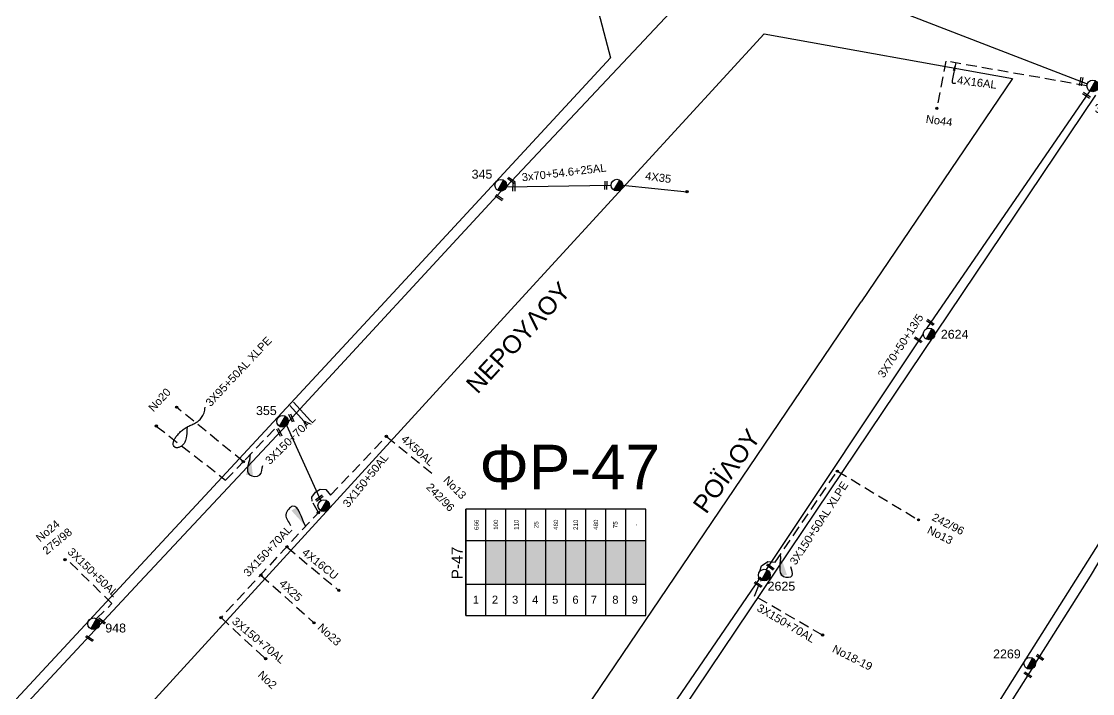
# Model space of a CAD drawing. Header units: millimetres. Extents: x 2893 to 4023, y 216 to 730.
# Drawn here: x 3637.7 to 3765.4, y 298.1 to 378.2 of the extents above; entities that cross this region are included whole.
import ezdxf
from ezdxf.enums import TextEntityAlignment as Align

# ---------------------------------------------------------------- set-up
doc = ezdxf.new("R2010")
doc.units = ezdxf.units.MM
doc.linetypes.add('DASHED', pattern=[19.05, 12.7, -6.35])
for name, color, linetype in [('Άγνωστα', 7, 'Continuous'), ('Ασφαλειοκιβώτια Χ.Τ 9 αναχωρήσεων', 7, 'Continuous'), ('Γυμνά εναέρια ΧΤ και ΦΟΠ (3Φ)   4x50+16AL', 7, 'Continuous'), ('Επιγραφές - Σχήματα', 7, 'Continuous'), ('Καλώδια ΧΤ   3x150+50AL', 7, 'DASHED'), ('Καλώδια ΧΤ   3x150+50AL XLPE', 7, 'DASHED'), ('Καλώδια ΧΤ   3x150+70 AL', 7, 'DASHED'), ('Καλώδια ΧΤ   3x95+50 AL XLPE', 7, 'DASHED'), ('Μηχανική τομή', 7, 'Continuous'), ('Στύλος ΦΜ', 7, 'Continuous'), ('Στύλος ΦΜ @ 1', 7, 'Continuous'), ('Συνδέσεις', 7, 'Continuous'), ('Συνεστραμμένα ΧΤ   3x70+54.6+25 AL', 7, 'SYN_LINE'), ('Τομή', 7, 'Continuous'), ('Υπόβαθρο ΔΕΗ', 7, 'Continuous'), ('Υπόγεια καλώδια Παροχών ΧΤ   4x16AL', 7, 'DASHED'), ('Υπόγεια καλώδια Παροχών ΧΤ   4x16CU', 7, 'DASHED'), ('Υπόγεια καλώδια Παροχών ΧΤ   4x25', 7, 'DASHED'), ('Υπόγεια καλώδια Παροχών ΧΤ   4x50AL', 7, 'DASHED')]:
    doc.layers.add(name, color=color, linetype=linetype)
doc.styles.add('arial', font='ARIAL.TTF')
doc.styles.get("Standard").update_dxf_attribs({"font": 'ARIAL.TTF'})
doc.linetypes.add('SYN_LINE', pattern='A,0.5,-0.0001,["/\\/\\/\\/",Standard,S=0.1,R=0,X=0,Y=-0.05],-0.25', length=0.7501)
doc.dimstyles.new('ISO-25', dxfattribs={"dimtxt": 2.5, "dimasz": 2.5, "dimexe": 1.25, "dimexo": 0.625, "dimtad": 1, "dimtxsty": 'Standard', "dimcen": 2.5, "dimadec": 0, "dimazin": 0, "dimtfac": 1, "dimtmove": 0, "dimatfit": 3, "dimfxl": 1, "dimarcsym": 0})

# ---------------------------------------------------------------- blocks, each defined once
blk = doc.blocks.new('ΥΠΑΡΧΩΝ ΤΣΙΜΕΝΤΕΝΙΟΣ ΣΤΥΛΟΣ')
at = {"layer": 'Στύλος ΦΜ'}
blk.add_hatch(color=7, dxfattribs=at).paths.add_polyline_path([(-1.29, -2.28, 0.574793), (2.62, 0, 0.268822), (1.3, 2.27)])
blk.add_line((-1.29, -2.28), (1.3, 2.27), dxfattribs=at)
blk.add_circle((0, 0), 2.62, dxfattribs=at)
at = {"layer": 'Στύλος ΦΜ', "flags": 4}
for tag, p in [('ΑΡΙΘΜΟΣ', (-4.68, 8.05)), ('ΤΥΠΟΣ', (-4.91, 3.03))]:
    blk.add_attdef(tag, p, '', height=4, dxfattribs=at)
blk = doc.blocks.new('ΜΗΧΑΝΙΚΗ ΤΟΜΗ')
at = {"layer": 'Μηχανική τομή', "ltscale": 40}
for p, q in [((-1.89, 0.78), (1.89, 0.78)), ((1.89, 0), (-1.89, 0))]:
    blk.add_line(p, q, dxfattribs=at)
blk = doc.blocks.new('_ΣΥΝΔΕΣΗ')
at = {"layer": 'Συνδέσεις', "linetype": 'SYN_LINE', "ltscale": 40}
blk.add_hatch(color=256, dxfattribs=at).paths.add_polyline_path([(-116.75, 2339.64, 1), (-117.75, 2339.64, 1)])
at = {"layer": 'Συνδέσεις'}
blk.add_circle((-117.25, 2339.64), 0.5, dxfattribs=at)
blk = doc.blocks.new('ΤΟΜΗ')
at = {"layer": 'Τομή', "ltscale": 40}
for p, q in [((-5.68, 0), (5.68, 0)), ((5.68, -2.33), (-5.68, -2.33))]:
    blk.add_line(p, q, dxfattribs=at)
blk = doc.blocks.new('ΑΣΦΑΛΕΙΟΚΙΒΩΤΙΟ ΥΠΟΣΤΑΘΜΟΥ 9 ΑΝΑΧΩΡΗΣΕΩΝ')
at = {"layer": 'Ασφαλειοκιβώτια Χ.Τ 9 αναχωρήσεων', "ltscale": 40}
for p, q in [((-23.8, 40.36), (24.02, 40.36)), ((-9.72, 40.36), (-9.72, -40.64)), ((9.94, 40.36), (9.94, -40.64)), ((-23.8, 31.36), (24.02, 31.36)), ((-23.8, 22.36), (24.02, 22.36)), ((-23.8, 13.36), (24.02, 13.36)), ((-23.8, 4.36), (24.02, 4.36)), ((-23.8, -4.64), (24.02, -4.64)), ((-23.8, -13.64), (24.02, -13.64)), ((-23.8, -22.64), (24.02, -22.64)), ((-23.8, -31.64), (24.02, -31.64))]:
    blk.add_line(p, q, dxfattribs=at)
at = {"layer": 'Ασφαλειοκιβώτια Χ.Τ 9 αναχωρήσεων'}
blk.add_lwpolyline([(-23.8, -40.64), (24.02, -40.64), (24.02, 40.36), (-23.8, 40.36)], close=True, dxfattribs=at)
for s, p in [('1', (-18.45, 37.24)), ('2', (-18.45, 28.67)), ('3', (-18.45, 19.6)), ('4', (-18.45, 10.58)), ('5', (-18.45, 1.57)), ('6', (-18.45, -7.57)), ('7', (-18.45, -15.81)), ('8', (-18.45, -25.5)), ('9', (-18.45, -34.19))]:
    blk.add_text(s, height=3.6, rotation=270, dxfattribs=at).set_placement(p)
at = {"layer": 'Ασφαλειοκιβώτια Χ.Τ 9 αναχωρήσεων', "ltscale": 40}
for tag, height, p in [('ΟΝΟΜΑ', 5, (-0.16, 44.31)), ('ΚΕΙΜΕΝΟ 1', 2, (17.06, 35.59)), ('ΚΕΙΜΕΝΟ 2', 2, (17.06, 26.88)), ('ΚΕΙΜΕΝΟ 3', 2, (17.06, 17.69)), ('ΚΕΙΜΕΝΟ 4', 2, (17.06, 8.71)), ('ΚΕΙΜΕΝΟ 5', 2, (17.06, -0.13)), ('ΚΕΙΜΕΝΟ 6', 2, (17.06, -9.05)), ('ΚΕΙΜΕΝΟ 7', 2, (17.06, -18.13)), ('ΚΕΙΜΕΝΟ 8', 2, (17.06, -26.85)), ('ΚΕΙΜΕΝΟ 9', 2, (17.06, -35.99)), ('ΣΧ', 2, (-0.1, -42.64))]:
    blk.add_attdef(tag, text='', height=height, dxfattribs=at).set_placement(p, align=Align.MIDDLE_CENTER)

msp = doc.modelspace()

# ---------------------------------------------------------------- hatches: boundary and pattern name
at = {"layer": 'Καλώδια ΧΤ   3x150+50AL'}
msp.add_hatch(color=62, dxfattribs=at).paths.add_polyline_path([(3712.18, 316.3), (3709.79, 316.3), (3709.79, 311.09), (3712.18, 311.09)])
at = {"layer": 'Καλώδια ΧΤ   3x150+50AL XLPE'}
msp.add_hatch(color=30, dxfattribs=at).paths.add_polyline_path([(3709.79, 316.3), (3707.41, 316.3), (3707.41, 311.09), (3709.79, 311.09)])
at = {"layer": 'Καλώδια ΧΤ   3x150+70 AL'}
for color, points in [(6, [(3695.48, 316.3), (3693.1, 316.3), (3693.1, 311.09), (3695.48, 311.09)]), (2, [(3697.87, 316.3), (3695.48, 316.3), (3695.48, 311.09), (3697.87, 311.09)]), (173, [(3700.25, 316.3), (3697.87, 316.3), (3697.87, 311.09), (3700.25, 311.09)]), (151, [(3702.64, 316.3), (3700.25, 316.3), (3700.25, 311.09), (3702.64, 311.09)]), (27, [(3705.02, 316.3), (3702.64, 316.3), (3702.64, 311.09), (3705.02, 311.09)]), (1, [(3707.41, 316.3), (3705.02, 316.3), (3705.02, 311.09), (3707.41, 311.09)])]:
    msp.add_hatch(color=color, dxfattribs=at).paths.add_polyline_path(points)

# ---------------------------------------------------------------- linework, layer by layer
at = {"layer": 'Άγνωστα', "color": 27}
msp.add_lwpolyline([(3765.1, 369.9), (3745.64, 341.56)], dxfattribs=at)
at = {"layer": 'Άγνωστα', "color": 62}
msp.add_lwpolyline([(3709.4, 358.68), (3717.08, 357.88)], dxfattribs=at)
at = {"layer": 'Άγνωστα', "color": 27, "ltscale": 0.1}
for points in [[(3745.23, 340.94), (3745.23, 340.94), (3726.52, 312.84), (3726.52, 312.84)], [(3693.84, 265.25), (3711.3, 290.63), (3725.74, 311.79)]]:
    msp.add_lwpolyline(points, dxfattribs=at)
at = {"layer": 'Άγνωστα', "color": 151, "ltscale": 0.1}
msp.add_lwpolyline([(3669.34, 330.05), (3673.41, 321.05)], dxfattribs=at)
at = {"layer": 'Γυμνά εναέρια ΧΤ και ΦΟΠ (3Φ)   4x50+16AL', "color": 62}
msp.add_lwpolyline([(3722.07, 386.72), (3695.53, 358.46), (3695.32, 358.14), (3695.08, 358), (3694.91, 357.97), (3669.55, 330.45)], dxfattribs=at)
at = {"layer": 'Γυμνά εναέρια ΧΤ και ΦΟΠ (3Φ)   4x50+16AL', "color": 151, "ltscale": 0.1}
msp.add_lwpolyline([(3630.17, 288.42), (3638.46, 297.01), (3651.84, 311.36), (3669.34, 330.05)], dxfattribs=at)
at = {"layer": 'Γυμνά εναέρια ΧΤ και ΦΟΠ (3Φ)   4x50+16AL', "color": 1, "ltscale": 0.1}
for points in [[(3758.62, 301.68), (3765.17, 312.06), (3770.67, 321.26)], [(3739.35, 256.25), (3748.06, 284.93), (3758.21, 301.02)]]:
    msp.add_lwpolyline(points, dxfattribs=at)
at = {"layer": 'Επιγραφές - Σχήματα'}
for points in [[(3748.67, 371.13), (3748.67, 371.07), (3748.67, 371.02), (3748.68, 370.98), (3748.69, 370.94), (3748.7, 370.91), (3748.72, 370.88), (3748.74, 370.86), (3748.76, 370.84), (3748.79, 370.83), (3748.82, 370.82), (3748.85, 370.81), (3748.89, 370.81), (3748.93, 370.81), (3748.98, 370.82), (3749.05, 370.83), (3749.12, 370.85)], [(3657.48, 329.88), (3657.46, 329.43), (3657.44, 329.07), (3657.41, 328.78), (3657.38, 328.55), (3657.35, 328.37), (3657.31, 328.24), (3657.27, 328.13), (3657.23, 328.04), (3657.18, 327.96), (3657.13, 327.88), (3657.07, 327.8), (3657.01, 327.74), (3656.94, 327.67), (3656.87, 327.61), (3656.8, 327.56), (3656.73, 327.51), (3656.65, 327.47), (3656.58, 327.43), (3656.5, 327.4), (3656.42, 327.38), (3656.34, 327.37), (3656.27, 327.36), (3656.2, 327.36), (3656.13, 327.38), (3656.07, 327.4), (3656.02, 327.43), (3655.97, 327.48), (3655.92, 327.53), (3655.89, 327.59), (3655.86, 327.65), (3655.84, 327.72), (3655.83, 327.79), (3655.83, 327.87), (3655.83, 327.95), (3655.85, 328.03), (3655.87, 328.11), (3655.9, 328.2), (3655.94, 328.29), (3655.98, 328.38), (3656.03, 328.47), (3656.09, 328.56), (3656.15, 328.65), (3656.21, 328.74), (3656.28, 328.83), (3656.36, 328.92), (3656.44, 329.01), (3656.52, 329.11), (3656.61, 329.19), (3656.71, 329.28), (3656.81, 329.37), (3656.92, 329.45), (3657.02, 329.54), (3657.13, 329.61), (3657.25, 329.69), (3657.36, 329.76), (3657.48, 329.83), (3657.59, 329.89), (3657.7, 329.95), (3657.82, 330), (3657.93, 330.05), (3658.04, 330.11), (3658.15, 330.16), (3658.27, 330.21), (3658.38, 330.27), (3658.49, 330.33), (3658.6, 330.4), (3658.71, 330.47), (3658.82, 330.55), (3658.92, 330.64), (3659.03, 330.73), (3659.12, 330.83), (3659.21, 330.95), (3659.29, 331.07), (3659.37, 331.21), (3659.44, 331.35), (3659.5, 331.51), (3659.55, 331.67), (3659.59, 331.84), (3659.61, 332.02), (3659.63, 332.2)]]:
    msp.add_lwpolyline(points, dxfattribs=at)
at = {"layer": 'Καλώδια ΧΤ   3x150+50AL', "color": 133, "ltscale": 0.1}
msp.add_lwpolyline([(3673.13, 319.63), (3672.38, 320.99), (3672.37, 321.47), (3672.8, 322.06), (3673.34, 322.41), (3674.04, 322.39), (3674.58, 321.7), (3681.24, 328.71)], dxfattribs=at)
at = {"layer": 'Καλώδια ΧΤ   3x150+50AL', "color": 154, "ltscale": 0.1}
msp.add_lwpolyline([(3646.7, 306.99), (3648.53, 308.78), (3643.34, 313.89)], dxfattribs=at)
at = {"layer": 'Καλώδια ΧΤ   3x150+50AL XLPE', "color": 27, "ltscale": 0.1}
msp.add_lwpolyline([(3725.77, 312.64), (3725.96, 313.28), (3726.69, 313.79), (3727.59, 313.72), (3735, 324.58), (3744.67, 318.76)], dxfattribs=at)
at = {"layer": 'Καλώδια ΧΤ   3x150+70 AL', "color": 151, "ltscale": 0.1}
msp.add_lwpolyline([(3664.39, 325.93), (3668.34, 330.05)], dxfattribs=at)
at = {"layer": 'Καλώδια ΧΤ   3x150+70 AL', "color": 173, "ltscale": 0.1}
msp.add_lwpolyline([(3673.37, 319.9), (3661.53, 307.11), (3666.84, 302.19)], dxfattribs=at)
at = {"layer": 'Καλώδια ΧΤ   3x150+70 AL', "color": 27, "ltscale": 0.1}
msp.add_lwpolyline([(3733.22, 305.02), (3725.13, 309.68), (3725.92, 311.6)], dxfattribs=at)
at = {"layer": 'Καλώδια ΧΤ   3x95+50 AL XLPE', "color": 151, "ltscale": 0.1}
for points in [[(3664.18, 325.72), (3656.23, 332.19)], [(3653.81, 329.95), (3662.08, 323.51), (3664.39, 325.93)]]:
    msp.add_lwpolyline(points, dxfattribs=at)
at = {"layer": 'Συνεστραμμένα ΧΤ   3x70+54.6+25 AL', "color": 62, "ltscale": 10}
for points in [[(3723.08, 386.88), (3764.79, 370.75)], [(3695.53, 358.46), (3708.01, 358.66)]]:
    msp.add_lwpolyline(points, dxfattribs=at)
at = {"layer": 'Υπόβαθρο ΔΕΗ'}
for points in [[(3630.54, 344.74), (3636.4, 390.87), (3676.08, 385.13), (3706.12, 380.83), (3707.97, 373.86), (3681.05, 344.74)], [(3696.94, 344.74), (3726.26, 376.71), (3755.87, 371.39), (3737.82, 344.74)]]:
    msp.add_lwpolyline(points, dxfattribs=at)
at = {"layer": 'Υπόβαθρο ΔΕΗ', "ltscale": 0.1}
for points in [[(3765.78, 369.4), (3716.53, 296.17), (3702, 274.44), (3735.96, 267.97), (3756.53, 300.68), (3794.93, 361.47)], [(3577.88, 299.02), (3577.88, 299.02), (3629.46, 289.15), (3681.05, 344.74)], [(3696.94, 344.74), (3644.39, 287.27), (3643.9, 285.93), (3691.66, 276.51), (3737.82, 344.74)]]:
    msp.add_lwpolyline(points, dxfattribs=at)
at = {"layer": 'Υπόγεια καλώδια Παροχών ΧΤ   4x16AL', "color": 62, "ltscale": 0.1}
msp.add_lwpolyline([(3764.74, 370.5), (3747.94, 373.45), (3746.85, 367.84)], dxfattribs=at)
at = {"layer": 'Υπόγεια καλώδια Παροχών ΧΤ   4x16CU', "color": 173, "ltscale": 0.1}
msp.add_lwpolyline([(3669.38, 315.54), (3675.57, 310.36)], dxfattribs=at)
at = {"layer": 'Υπόγεια καλώδια Παροχών ΧΤ   4x25', "color": 173, "ltscale": 0.1}
msp.add_lwpolyline([(3666.28, 312.17), (3672.61, 306.49)], dxfattribs=at)
at = {"layer": 'Υπόγεια καλώδια Παροχών ΧΤ   4x50AL', "color": 133, "ltscale": 0.1}
msp.add_lwpolyline([(3681.24, 328.71), (3687.14, 323.93)], dxfattribs=at)

# ---------------------------------------------------------------- block references
at = {"layer": 'Ασφαλειοκιβώτια Χ.Τ 9 αναχωρήσεων', "xscale": 0.2649871955223772, "yscale": 0.2649871955223772, "zscale": 0.2649871955223772, "rotation": 90}
msp.add_blockref('ΑΣΦΑΛΕΙΟΚΙΒΩΤΙΟ ΥΠΟΣΤΑΘΜΟΥ 9 ΑΝΑΧΩΡΗΣΕΩΝ', (3701.41, 313.66), dxfattribs=at).add_auto_attribs({'ΟΝΟΜΑ': 'P-47', 'ΚΕΙΜΕΝΟ 2': '100', 'ΚΕΙΜΕΝΟ 1': '666', 'ΚΕΙΜΕΝΟ 3': '110', 'ΚΕΙΜΕΝΟ 4': '25', 'ΚΕΙΜΕΝΟ 5': '460', 'ΚΕΙΜΕΝΟ 6': '210', 'ΚΕΙΜΕΝΟ 7': '480', 'ΚΕΙΜΕΝΟ 8': '75', 'ΚΕΙΜΕΝΟ 9': '-'})
at = {"layer": 'Μηχανική τομή'}
for p, xscale, yscale, zscale, rotation in [((3764.15, 371), 0.2649871955223175, 0.2649871955223175, 0.2649871955223175, 78.49688248518387), ((3764.74, 369.46), 0.2649871955224197, 0.2649871955224197, 0.2649871955224197, 146.5016469820033), ((3696.19, 359.34), 0.2649871955224364, 0.2649871955224364, 0.2649871955224364, 144.7916289152004), ((3696.34, 358.47), 0.2649871955223623, 0.2649871955223623, 0.2649871955223623, 268.7979168134478), ((3707.49, 358.65), 0.2649871955224023, 0.2649871955224023, 0.2649871955224023, 87.56123623252711), ((3694.73, 357.26), 0.2649871955224197, 0.2649871955224197, 0.2649871955224197, 146.5016469820033), ((3746.13, 342.39), 0.2649871955224364, 0.2649871955224364, 0.2649871955224364, 144.7916289152004), ((3744.68, 340.31), 0.2649871955224197, 0.2649871955224197, 0.2649871955224197, 146.5016469820033), ((3670.01, 330.95), 0.2649871955222727, 0.2649871955222727, 0.2649871955222727, 115.4106812000083), ((3668.57, 329.23), 0.2649871955222727, 0.2649871955222727, 0.2649871955222727, 115.4106812000083), ((3673.31, 321.27), 0.2649871955223055, 0.2649871955223055, 0.2649871955223055, 36.35760914251296), ((3727.06, 313.23), 0.2649871955224364, 0.2649871955224364, 0.2649871955224364, 144.7916289152004), ((3725.6, 311.15), 0.2649871955224197, 0.2649871955224197, 0.2649871955224197, 146.5016469820033), ((3647.36, 306.78), 0.2649871955224364, 0.2649871955224364, 0.2649871955224364, 144.7916289152004), ((3645.9, 304.7), 0.2649871955224197, 0.2649871955224197, 0.2649871955224197, 146.5016469820033), ((3759.21, 302.45), 0.2649871955224364, 0.2649871955224364, 0.2649871955224364, 144.7916289152004), ((3757.76, 300.37), 0.2649871955224197, 0.2649871955224197, 0.2649871955224197, 146.5016469820033)]:
    msp.add_blockref('ΜΗΧΑΝΙΚΗ ΤΟΜΗ', p, dxfattribs=dict(at, xscale=xscale, yscale=yscale, zscale=zscale, rotation=rotation))
at = {"layer": 'Στύλος ΦΜ @ 1', "ltscale": 40}
ref = msp.add_blockref('ΥΠΑΡΧΩΝ ΤΣΙΜΕΝΤΕΝΙΟΣ ΣΤΥΛΟΣ', (3765.44, 370.5), dxfattribs=dict(at, xscale=0.2649871955223772, yscale=0.2649871955223772, zscale=0.2649871955223772))
ref.add_attrib('ΤΥΠΟΣ', '387', (3765.67, 367.29), dxfattribs={"layer": 'Στύλος ΦΜ', "height": 1.06, "flags": 4})
ref = msp.add_blockref('ΥΠΑΡΧΩΝ ΤΣΙΜΕΝΤΕΝΙΟΣ ΣΤΥΛΟΣ', (3694.87, 358.66), dxfattribs=dict(at, xscale=0.2649871955223772, yscale=0.2649871955223772, zscale=0.2649871955223772))
ref.add_attrib('ΤΥΠΟΣ', '345', (3691.4, 359.44), dxfattribs={"layer": 'Στύλος ΦΜ', "height": 1.06, "flags": 4})
at = {"layer": 'Στύλος ΦΜ @ 1', "ltscale": 40, "xscale": 0.2649871955223772, "yscale": 0.2649871955223772, "zscale": 0.2649871955223772}
for p in [(3708.71, 358.67), (3673.78, 320.46)]:
    msp.add_blockref('ΥΠΑΡΧΩΝ ΤΣΙΜΕΝΤΕΝΙΟΣ ΣΤΥΛΟΣ', p, dxfattribs=at)
at = {"layer": 'Στύλος ΦΜ @ 1', "ltscale": 40}
ref = msp.add_blockref('ΥΠΑΡΧΩΝ ΤΣΙΜΕΝΤΕΝΙΟΣ ΣΤΥΛΟΣ', (3745.93, 340.93), dxfattribs=dict(at, xscale=0.2649871955223772, yscale=0.2649871955223772, zscale=0.2649871955223772))
ref.add_attrib('ΤΥΠΟΣ', '2624', (3747.33, 340.36), dxfattribs={"layer": 'Στύλος ΦΜ', "height": 1.06, "flags": 4})
ref = msp.add_blockref('ΥΠΑΡΧΩΝ ΤΣΙΜΕΝΤΕΝΙΟΣ ΣΤΥΛΟΣ', (3668.86, 330.51), dxfattribs=dict(at, xscale=0.2649871955223772, yscale=0.2649871955223772, zscale=0.2649871955223772))
ref.add_attrib('ΤΥΠΟΣ', '355', (3665.7, 331.26), dxfattribs={"layer": 'Στύλος ΦΜ', "height": 1.06, "flags": 4})
ref = msp.add_blockref('ΥΠΑΡΧΩΝ ΤΣΙΜΕΝΤΕΝΙΟΣ ΣΤΥΛΟΣ', (3726.29, 312.18), dxfattribs=dict(at, xscale=0.2649871955223772, yscale=0.2649871955223772, zscale=0.2649871955223772))
ref.add_attrib('ΤΥΠΟΣ', '2625', (3726.68, 310.33), dxfattribs={"layer": 'Στύλος ΦΜ', "height": 1.06, "flags": 4})
ref = msp.add_blockref('ΥΠΑΡΧΩΝ ΤΣΙΜΕΝΤΕΝΙΟΣ ΣΤΥΛΟΣ', (3646.35, 306.38), dxfattribs=dict(at, xscale=0.2649871955223772, yscale=0.2649871955223772, zscale=0.2649871955223772))
ref.add_attrib('ΤΥΠΟΣ', '948', (3647.73, 305.34), dxfattribs={"layer": 'Στύλος ΦΜ', "height": 1.06, "flags": 4})
ref = msp.add_blockref('ΥΠΑΡΧΩΝ ΤΣΙΜΕΝΤΕΝΙΟΣ ΣΤΥΛΟΣ', (3757.93, 301.66), dxfattribs=dict(at, xscale=0.2649871955223772, yscale=0.2649871955223772, zscale=0.2649871955223772))
ref.add_attrib('ΤΥΠΟΣ', '2269', (3753.56, 302.25), dxfattribs={"layer": 'Στύλος ΦΜ', "height": 1.06, "flags": 4})
at = {"layer": 'Συνδέσεις', "xscale": 0.2649871955223772, "yscale": 0.2649871955223772, "zscale": 0.2649871955223772}
for p in [(3777.92, -252.14), (3748.15, -262.09), (3687.31, -287.77), (3684.89, -290.01), (3712.31, -291.26), (3695.25, -294.26), (3766.07, -295.4), (3704.19, -300.35), (3775.74, -301.21), (3700.45, -304.43), (3674.01, -305.95), (3697.35, -307.8), (3756.81, -308.17), (3706.64, -309.61), (3692.6, -312.86), (3703.67, -313.49), (3764.3, -314.94), (3697.91, -317.77)]:
    msp.add_blockref('_ΣΥΝΔΕΣΗ', p, dxfattribs=at)
at = {"layer": 'Τομή', "xscale": 0.2649871955224339, "yscale": 0.2649871955224339, "zscale": 0.2649871955224339, "rotation": 312.0038024398514}
msp.add_blockref('ΤΟΜΗ', (3671.19, 331.68), dxfattribs=at)

# ---------------------------------------------------------------- texts
at = {"layer": 'Άγνωστα'}
msp.add_text('3X70+50+13/5', height=0.954, rotation=56.7729, dxfattribs=at).set_placement((3740.53, 335.61))
at = {"layer": 'Άγνωστα', "insert": (3712.17, 360.28), "char_height": 0.954, "width": 89.2327, "attachment_point": 1, "rotation": 352.2413, "style": 'arial'}
msp.add_mtext('4X35', dxfattribs=at)
at = {"layer": 'Επιγραφές - Σχήματα'}
for s, rotation, p in [('No20', 47.2875, (3653.47, 331.58)), ('242/96', 314.4575, (3685.92, 322.58)), ('No13', 314.4575, (3687.95, 323.41)), ('242/96', 333.1714, (3746.17, 318.76)), ('No24', 39.6127, (3639.95, 316.07)), ('No13', 333.1714, (3745.61, 317.24)), ('275/98', 39.6127, (3640.74, 314.55)), ('No23', 317.2875, (3672.96, 305.82)), ('No18-19', 333.1714, (3734.3, 303.07)), ('No2', 317.2875, (3665.83, 300.17))]:
    msp.add_text(s, height=0.954, rotation=rotation, dxfattribs=at).set_placement(p)
at = {"layer": 'Επιγραφές - Σχήματα', "attachment_point": 1, "style": 'arial'}
for s, insert, char_height, width, rotation in [('No44', (3745.62, 367.05), 0.954, 89.2327, 352.2413), ('ΝΕΡΟΥΛΟΥ', (3690.54, 335.1), 2.12, 16.6775, 47.3787)]:
    msp.add_mtext(s, dxfattribs=dict(at, insert=insert, char_height=char_height, width=width, rotation=rotation))
at = {"layer": 'Επιγραφές - Σχήματα', "insert": (3717.63, 320.59), "char_height": 2.12, "attachment_point": 1, "rotation": 54.3808, "style": 'arial'}
msp.add_mtext('ΡΟΪΛΟΥ', dxfattribs=at)
at = {"layer": 'Επιγραφές - Σχήματα', "linetype": 'Continuous', "insert": (3692.32, 327.72), "char_height": 5.3, "width": 7.7341, "attachment_point": 1}
msp.add_mtext('ΦP-47', dxfattribs=at)
at = {"layer": 'Καλώδια ΧΤ   3x150+50AL', "char_height": 0.954, "width": 89.2327, "attachment_point": 1, "style": 'arial'}
for insert, rotation in [((3675.95, 320.76), 51.0257), ((3643.82, 315.54), 316.0534)]:
    msp.add_mtext('3X150+50AL', dxfattribs=dict(at, insert=insert, rotation=rotation))
at = {"layer": 'Καλώδια ΧΤ   3x150+50AL XLPE', "insert": (3729.24, 313.82), "char_height": 0.954, "width": 89.2327, "attachment_point": 1, "rotation": 56.7891, "style": 'arial'}
msp.add_mtext('3X150+50AL XLPE', dxfattribs=at)
at = {"layer": 'Καλώδια ΧΤ   3x150+70 AL', "char_height": 0.954, "width": 89.2327, "attachment_point": 1, "style": 'arial'}
for insert, rotation in [((3666.68, 325.97), 44.5169), ((3664.1, 312.55), 46.9638), ((3725.79, 308.81), 329.5891), ((3663.36, 307.26), 320.0446)]:
    msp.add_mtext('3X150+70AL', dxfattribs=dict(at, insert=insert, rotation=rotation))
at = {"layer": 'Καλώδια ΧΤ   3x95+50 AL XLPE', "insert": (3659.59, 332.85), "char_height": 0.954, "width": 89.2327, "attachment_point": 1, "rotation": 46.8398, "style": 'arial'}
msp.add_mtext('3X95+50AL XLPE', dxfattribs=at)
at = {"layer": 'Συνεστραμμένα ΧΤ   3x70+54.6+25 AL', "insert": (3697.32, 360.07), "char_height": 0.954, "width": 89.2327, "attachment_point": 1, "rotation": 6.6946, "style": 'arial'}
msp.add_mtext('3x70+54.6+25AL', dxfattribs=at)
at = {"layer": 'Υπόγεια καλώδια Παροχών ΧΤ   4x16AL', "insert": (3749.34, 371.69), "char_height": 0.954, "width": 89.2327, "attachment_point": 1, "rotation": 352.8809, "style": 'arial'}
msp.add_mtext('4X16AL', dxfattribs=at)
at = {"layer": 'Υπόγεια καλώδια Παροχών ΧΤ   4x16CU', "insert": (3671.68, 315.46), "char_height": 0.954, "width": 89.2327, "attachment_point": 1, "rotation": 321.301, "style": 'arial'}
msp.add_mtext('4X16CU', dxfattribs=at)
at = {"layer": 'Υπόγεια καλώδια Παροχών ΧΤ   4x25', "insert": (3669.03, 311.76), "char_height": 0.954, "width": 89.2327, "attachment_point": 1, "rotation": 317.1531, "style": 'arial'}
msp.add_mtext('4X25', dxfattribs=at)
at = {"layer": 'Υπόγεια καλώδια Παροχών ΧΤ   4x50AL', "insert": (3683.54, 328.98), "char_height": 0.954, "width": 89.2327, "attachment_point": 1, "rotation": 318.2474, "style": 'arial'}
msp.add_mtext('4X50AL', dxfattribs=at)

# ---------------------------------------------------------------- leaders
at = {"layer": 'Επιγραφές - Σχήματα'}
msp.add_leader([(3749.11, 373.28), (3748.67, 371.13)], dimstyle='ISO-25', override={"dimasz": 1, "dimgap": 0.625, "dimtad": 0}, dxfattribs=at)
at = {"layer": 'Επιγραφές - Σχήματα', "path_type": 1}
for points in [[(3665.02, 326.59), (3664.92, 324.13), (3666.14, 324.12), (3666.5, 325.26)], [(3671.62, 317.99), (3670.08, 320.39), (3669.26, 319.38), (3669.82, 318.1)], [(3728.19, 314.61), (3728.59, 312.02), (3729.62, 312.12), (3729.44, 313.16)]]:
    msp.add_leader(points, dimstyle='ISO-25', override={"dimgap": 0.625, "dimtad": 0}, dxfattribs=at)

doc.saveas('drawing.dxf')
